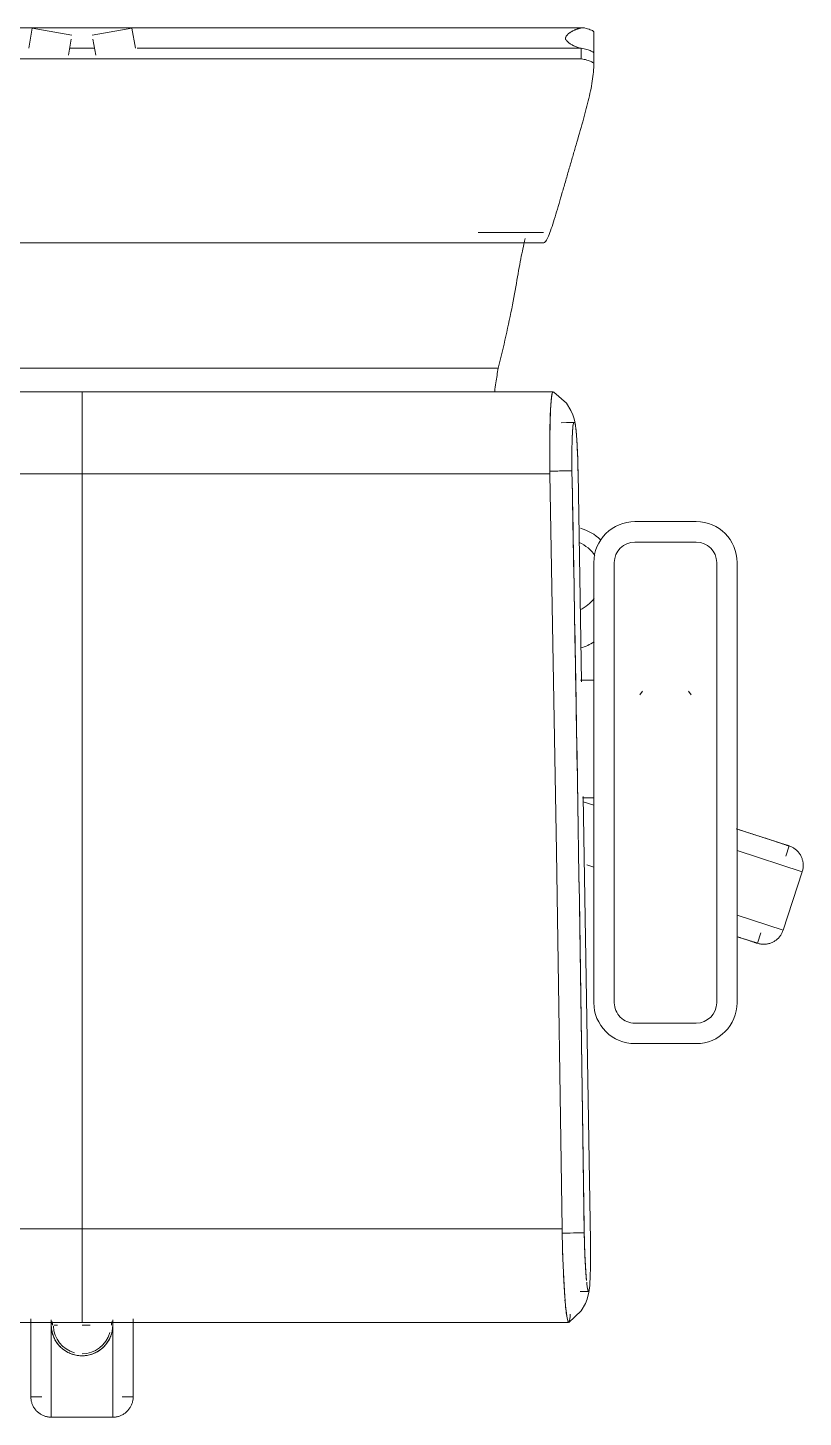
# Model space of a CAD drawing. Header units: millimetres. Extents: x -44657 to 28812, y -28146 to 16565.
# Drawn here: x -18270 to -17891, y -5418 to -4740 of the extents above; entities that cross this region are included whole.
import ezdxf

# ---------------------------------------------------------------- set-up
doc = ezdxf.new("R2010")
doc.units = ezdxf.units.MM
doc.layers.add('I-FURN', color=30, linetype='Continuous', lineweight=5)

# ---------------------------------------------------------------- blocks, each defined once
blk = doc.blocks.new('CHR01 - Operating Chair - CHR01 - Operating Chair-V16-NEW PROPOSED GROUND STOREY PLAN _White Box_')
at = {"layer": 'I-FURN', "color": 31}
for p, q in [((335.0000000000192, 700.0000000000011), (305.0000000000216, 699.9999999999968)), ((304.9999999999962, 652.4712025027585), (304.9999999999959, 699.9999999999934)), ((304.9999999999959, 699.9999999999984), (304.9999999999962, 652.4712025027554)), ((334.999999999996, 699.9999999999935), (334.9999999999962, 652.4712025027542)), ((334.9999999999962, 652.4712025027558), (334.999999999996, 699.9999999999985)), ((300.3337244123618, 690.0000000000034), (295.0000000000152, 690.0000000000034)), ((294.9999999999962, 651.8643106826765), (294.999999999996, 689.9999999999983)), ((294.9999999999962, 651.8643106826765), (294.999999999996, 689.9999999999983)), ((345.0000000000169, 690.0000000000034), (339.6662755991574, 690.0000000000034)), ((344.9999999999961, 651.8643106826769), (344.9999999999959, 689.9999999999986)), ((344.9999999999959, 689.9999999999984), (344.9999999999961, 651.8643106826768)), ((320.0000000000226, 653.6530364702065), (82.36774686260826, 653.6530364702065)), ((305.6107373854292, 655.000000000007), (305.6107373854292, 653.3376532408696)), ((320.0000000000319, 655.0000000000001), (316.0166238303588, 655.0000000000006)), ((557.6322531374325, 653.6530364702065), (320.0000000000226, 653.6530364702065)), ((319.9999999999984, 651.4145081420379), (319.9999999999984, 653.6530364701987)), ((319.9999999999988, 651.4145081420378), (319.9999999999988, 653.6530364701987)), ((333.7442690534738, 654.9999999999985), (331.9756950475147, 654.9999999999987)), ((334.3892626146808, 655.0000000000027), (334.3892626146808, 653.3376532408696)), ((334.3892626146808, 653.3376532408696), (334.3892626146808, 655.0000000000027)), ((81.51179339402894, 649.617775912354), (81.63478495437597, 650.8149624117848)), ((83.22817012165402, 650.6331518713625), (83.0818174056782, 651.5096770285513)), ((83.09758197632692, 651.4145081420378), (83.24387963632572, 650.536722182045)), ((319.9999999999984, 651.4145081420379), (319.9999999999984, 650.5367221820452)), ((319.9999999999989, 650.5367221820452), (319.9999999999989, 651.4145081420379)), ((319.9999999999983, 608.0550665512267), (319.9999999999983, 650.5367221820453)), ((319.9999999999989, 608.0550665512267), (319.9999999999989, 650.5367221820452)), ((76.75760139677384, 638.6198086448962), (72.6111883089969, 638.5530022343088)), ((73.21270319631802, 636.2923243912912), (73.06608142912022, 637.1704607132158)), ((73.06645570370848, 637.1784295797949), (73.2117742224988, 636.3080983619842)), ((75.18856045176265, 396.7858689203139), (71.68845168618954, 614.023955308406)), ((71.68850870963824, 614.014303134619), (75.18846195017073, 396.7858695786173)), ((85.51469216765207, 608.0550665512269), (319.999999999999, 608.0550665512269)), ((319.9999999999983, 608.0550665512269), (554.4853078323453, 608.0550665512269)), ((320.0000000000047, 608.0550665512269), (320.0000000000047, 239.176777681115)), ((320.0000000000059, 608.0550665512252), (320.0000000000059, 239.176777681115)), ((19.99999999999987, 517.5), (49.99999999999905, 517.5)), ((49.9999999999991, 507.4999999999997), (20, 507.4999999999997)), ((0, 282.5), (0, 497.5)), ((10.00000000000017, 497.5), (10.00000000000017, 282.5)), ((59.99999999999736, 282.5), (59.99999999999898, 497.4999999999999)), ((69.99999999999918, 497.5), (69.99999999999756, 282.5)), ((-9.89963842539188, 468.4774459104913), (-11.54784990857311, 463.4047725629235)), ((-0.5376298444450752, 465.4355449262261), (-9.899638425406234, 468.4774459104818)), ((-9.899638425406215, 468.4774459104817), (-0.5376298444449662, 465.4355449262259)), ((-22.50037353208739, 462.057050691284), (-31.77088336333274, 433.5253552024298)), ((-22.50037353210242, 462.0570506912781), (-0.05327543419565983, 454.7635463959961)), ((-0.05327543418985742, 454.7635463959941), (-22.50037353210726, 462.0570506912796)), ((0.04659587960122184, 423.1872295119068), (-31.77088336335072, 433.5253552024234)), ((-31.7708833633555, 433.5253552024249), (0.04659587960185704, 423.1872295119066)), ((70.00000000001441, 431.3596901321859), (73.50494689159528, 430.2208638528612)), ((73.50494689159528, 430.2208638528612), (70.00000000001441, 431.3596901321859)), ((-23.70227665741407, 425.9972934542174), (-25.35048814413845, 420.9246200957343)), ((0.541825625459007, 412.5116973709347), (-25.35048814415329, 420.9246200957241)), ((0.5418256254589154, 412.5116973709345), (-25.35048814415338, 420.9246200957239)), ((70.00000000001441, 401.1001579843409), (75.14588979517895, 399.4281570352459)), ((70.63889090707583, 397.384143410142), (75.48409957471854, 397.384143410142)), ((23.71332401731894, 345.2605911432095), (22.40287260797229, 347.1318234287231)), ((47.59519181195283, 347.1335535147762), (46.28591802157521, 345.2623212292626)), ((76.40504864455583, 340.0000000000093), (70.63889090707583, 340.0000000000093)), ((76.09211161480317, 340.6998628119538), (77.73598379349518, 238.6711344826505)), ((77.73611774683954, 238.6689334724789), (76.09221013915015, 340.6998607413324)), ((19.99999999999994, 272.5000000000002), (49.99999999999918, 272.5000000000002)), ((49.99999999999918, 262.5), (20, 262.5)), ((319.9999999999995, 239.1767776810647), (91.45800603940805, 239.1767776810647)), ((548.5419939605893, 239.1767776810647), (319.9999999999978, 239.1767776810647)), ((319.9999999999977, 199.1767776810646), (319.9999999999977, 239.1767776810649)), ((319.9999999999997, 199.1767776810646), (319.9999999999997, 239.1767776810647)), ((79.44713774001711, 214.0861567675294), (83.42714979419942, 214.1502821486226)), ((79.44869212899623, 214.0861993147364), (79.75682754215325, 214.0911639481417)), ((79.75730770356849, 214.1008217190025), (79.44901342319407, 214.0958545259516)), ((79.75682754215325, 214.0911639481417), (81.30327792470295, 214.1160801340163)), ((79.75949457673651, 214.0911554405004), (85.97760343915357, 214.1913407150855)), ((89.99836635852785, 199.1767776810649), (89.68994988027445, 199.1767776810649)), ((89.99836635854304, 199.1767776810697), (320.0000000000182, 199.1767776810697)), ((320.0000000000182, 199.1767776810697), (550.0016336414891, 199.1767776810697)), ((523.2493787942859, 187.5604072080927), (116.7533955374832, 187.5604072080927)), ((545.3687510210972, 126.3339430379817), (94.63110800885777, 126.333943037986)), ((126.4824203726149, 121.3529881173778), (94.63300787744883, 121.3529881173778)), ((70.00049425743698, 33.45732740235698), (70.00049425743644, 38.57592344522084)), ((76.14548972440316, 36.38299167046522), (563.8545166946473, 36.38299167046522)), ((76.14548972440245, 31.27095836452078), (76.14548972440303, 36.38299167046521)), ((314.7204965890783, 26.75504202807871), (313.3171273591666, 34.713944427886)), ((326.6828726408306, 34.71394442788602), (325.2795034109189, 26.75504202807871)), ((69.99999999999775, 23.1890806491676), (69.9999999999978, 33.45732740235695)), ((293.0613845958442, 31.27095836452084), (76.14623778912087, 31.27095836452084)), ((76.14623778912066, 31.27095836452075), (293.0613845958422, 31.27095836452075)), ((293.9599057932614, 31.30074399426452), (295.6809860297145, 21.54001293916657)), ((326.075781303659, 31.27095836452083), (313.924218696341, 31.27095836452084)), ((313.9242186963387, 31.27095836452075), (326.0757813036565, 31.27095836452075)), ((344.3190139702828, 21.54001293916659), (346.0400942067359, 31.30074399426455)), ((75.32824708241355, 21.28268696634823), (564.6717529176271, 21.28268696634823)), ((295.6858412577781, 21.51247757263112), (315.0430628236899, 24.92567800625352)), ((324.9569371763508, 24.92567800625352), (344.3141587422584, 21.51247757263112))]:
    blk.add_line(p, q, dxfattribs=at)
at = {"layer": 'I-FURN', "color": 31, "flags": 128}
for points in [[(295.0000000000152, 690.0000000000034), (295.0079989334081, 690.3998933418706), (295.0319829369906, 690.7991469396941), (295.0719136414798, 691.1971220728958), (295.1277271662611, 691.5931820661475), (295.1993342216064, 691.986693307955), (295.286620251496, 692.3770262642736), (295.3894456169129, 692.7635564856441), (295.5076458191953, 693.1456656061675), (295.641031763234, 693.5227423327525), (295.7893900599946, 693.8941834230909), (295.9524833678207, 694.259394650662), (296.1300507722207, 694.6177917554201), (296.3218082032442, 694.9688013784432), (296.5274488898877, 695.3118619792127), (296.7466438509189, 695.646424733951), (296.979042421172, 695.9719544136275), (297.2242728125121, 696.287930240186), (297.4819427086061, 696.5938467197203), (297.7516398926048, 696.8892144511115), (298.0329329065436, 697.1735609090011), (298.3253717416014, 697.4464311997112), (298.6284885580292, 697.7073887889954), (298.9417984335852, 697.9560162003671), (299.2648001392915, 698.191915683012), (299.5969769413323, 698.4147098480806), (299.9377974276926, 698.6240422724389), (300.2867163582786, 698.8195780688542), (300.6431755372449, 699.0010044217669), (301.006604705953, 699.1680310877189), (301.3764224552472, 699.3203908596779), (301.7520371556256, 699.4578399945013), (302.1328479036994, 699.5801586028986), (302.5182454834982, 699.687151001185), (302.907613341102, 699.7786460243567), (303.3003285710165, 699.8544972998907), (303.6957629126314, 699.9145834819217), (304.0932837553726, 699.9588084453785), (304.4922551506804, 699.9871014397598), (304.8920388294325, 699.9994172023025), (305.0000000000216, 700.0000000000055)], [(335.0000000000192, 700.0000000000055), (335.3998933418863, 699.9920010666126), (335.7991469397098, 699.9680170630301), (336.1971220729115, 699.9280863585409), (336.5931820661589, 699.8722728337597), (336.9866933079663, 699.8006657784143), (337.377026264285, 699.7133797485247), (337.7635564856598, 699.6105543831078), (338.1456656061746, 699.4923541808297), (338.5227423327682, 699.3589682367867), (338.8941834231067, 699.2106099400348), (339.2593946506734, 699.0475166322044), (339.6177917554358, 698.8699492277957), (339.9688013784547, 698.6781917967808), (340.3118619792285, 698.4725511101373), (340.6464247339667, 698.2533561491018), (340.9719544136432, 698.0209575788488), (341.2879302401974, 697.775727187513), (341.5938467197317, 697.5180572914146), (341.8892144511229, 697.2483601074159), (342.1735609090082, 696.9670670934771), (342.4464311997226, 696.674628258415), (342.7073887890111, 696.3715114419915), (342.9560162003785, 696.0582015664398), (343.1919156830277, 695.7351998607292), (343.414709848092, 695.4030230586841), (343.6240422724547, 695.0622025723325), (343.8195780688699, 694.7132836417421), (344.0010044217826, 694.3568244627714), (344.1680310877347, 693.9933952940678), (344.3203908596936, 693.6235775447691), (344.4578399945127, 693.2479628443907), (344.5801586029099, 692.8671520963256), (344.6871510012007, 692.4817545165268), (344.7786460243681, 692.0923866589187), (344.8544972999065, 691.6996714290085), (344.9145834819331, 691.304237087385), (344.9588084453943, 690.9067162446438), (344.9871014397713, 690.5077448493403), (344.9994172023183, 690.1079611705882), (345.0000000000169, 690.0000000000034)], [(295.0000000000152, 685.2763040415603), (295.0000000000152, 685.7802949445925), (295.0000000000152, 686.2590407419992), (295.0000000000152, 686.7117755426293), (295.0000000000152, 687.1377750673815), (295.0000000000152, 687.5363578078853), (295.0000000000152, 687.9068861167918), (295.0000000000152, 688.248767227844), (295.0000000000152, 688.5614542041907), (295.0000000000152, 688.8444468133773), (295.0000000000152, 689.0972923275946), (295.0000000000152, 689.319586247964), (295.0000000000152, 689.5109729516248), (295.0000000000152, 689.6711462606816), (295.0000000000152, 689.7998499320145), (295.0000000000152, 689.8968780671929), (295.0000000000152, 689.9620754419091), (295.0000000000152, 689.9953377542626), (295.0000000000152, 690.0000000000034)], [(295.0000000000152, 690.0000000000034), (295.0000000000152, 689.984002133222), (295.0000000000152, 689.9360341260569), (295.0000000000152, 689.8561727170786), (295.0000000000152, 689.744545667516), (295.0000000000152, 689.6013315568297), (295.0000000000152, 689.4267594970419), (295.0000000000152, 689.2211087662167), (295.0000000000152, 688.9847083616519), (295.0000000000152, 688.7179364735659), (295.0000000000152, 688.421219880062), (295.0000000000152, 688.0950332644012), (295.0000000000152, 687.7398984555882), (295.0000000000152, 687.3563835935583), (295.0000000000152, 686.9451022202715), (295.0000000000152, 686.5067122981961), (295.0000000000152, 686.0419151576899), (295.0000000000152, 685.5514543750227), (295.0000000000152, 685.0361145828216), (295.0000000000152, 684.4967202148242), (295.0000000000152, 683.9341341869466), (295.0000000000152, 683.3492565168268), (295.0000000000152, 682.7430228839754), (295.0000000000152, 682.116403132872), (295.0000000000152, 681.4703997214551), (295.0000000000152, 680.806046117365), (295.0000000000152, 680.1244051446574), (295.0000000000152, 679.4265672834811), (295.0000000000152, 678.7136489255397), (295.0000000000152, 677.9867905881323), (295.0000000000152, 677.2471550895394), (295.0000000000152, 676.4959256887784), (295.0000000000152, 675.7343041926438), (295.0000000000152, 674.9635090330548), (295.0000000000152, 674.1847733178298), (295.0000000000152, 673.3993428580095), (295.0000000000152, 672.6084741747668), (295.0000000000152, 671.8134324892887), (295.0000000000152, 671.0154896986775), (295.0000000000152, 670.2159223411688), (295.0000000000152, 669.4160095539795), (295.0000000000152, 668.6170310269218), (295.0000000000152, 667.8202649552047), (295.0000000000152, 667.0269859945776), (295.0000000000152, 666.2384632221484), (295.0000000000152, 665.4559581061427), (295.0000000000152, 664.6807224878238), (295.0000000000152, 663.9139965788091), (295.0000000000152, 663.1570069769882), (295.0000000000152, 662.4109647042421), (295.0000000000152, 661.67706326906), (295.0000000000152, 660.9564767571845), (295.0000000000152, 660.2503579533178), (295.0000000000152, 659.559836496908), (295.0000000000152, 658.8860170749913), (295.0000000000152, 658.2299776548966), (295.0000000000152, 657.5927677597534), (295.0000000000152, 656.9754067894544), (295.0000000000152, 656.3788823898618), (295.0000000000152, 655.8041488727615), (295.0000000000152, 655.2521256891764), (295.0000000000152, 654.7236959584469), (295.0000000000152, 654.2197050554148), (295.0000000000152, 653.740959258008), (295.0000000000152, 653.2882244573779)], [(345.0000000000169, 690.0000000000034), (345.0000000000169, 689.984002133222), (345.0000000000169, 689.9360341260569), (345.0000000000169, 689.8561727170786), (345.0000000000169, 689.744545667516), (345.0000000000169, 689.6013315568297), (345.0000000000169, 689.4267594970419), (345.0000000000169, 689.221108766221), (345.0000000000169, 688.9847083616519), (345.0000000000169, 688.7179364735659), (345.0000000000169, 688.421219880062), (345.0000000000169, 688.0950332644012), (345.0000000000169, 687.7398984555882), (345.0000000000169, 687.3563835935583), (345.0000000000169, 686.9451022202758), (345.0000000000169, 686.5067122981961), (345.0000000000169, 686.0419151576899), (345.0000000000169, 685.5514543750227), (345.0000000000169, 685.0361145828259)], [(345.0000000000169, 653.493287701811), (345.0000000000169, 653.9580848423174), (345.0000000000169, 654.4485456249845), (345.0000000000169, 654.9638854171857), (345.0000000000169, 655.5032797851874), (345.0000000000169, 656.0658658130606), (345.0000000000169, 656.6507434831803), (345.0000000000169, 657.2569771160319), (345.0000000000169, 657.8835968671352), (345.0000000000169, 658.5296002785522), (345.0000000000169, 659.1939538826423), (345.0000000000169, 659.8755948553498), (345.0000000000169, 660.5734327165262), (345.0000000000169, 661.2863510744675), (345.0000000000169, 662.0132094118792), (345.0000000000169, 662.7528449104678), (345.0000000000169, 663.5040743112289), (345.0000000000169, 664.2656958073635), (345.0000000000169, 665.0364909669611), (345.0000000000169, 665.8152266821775), (345.0000000000169, 666.6006571419978), (345.0000000000169, 667.3915258252405), (345.0000000000169, 668.1865675107185), (345.0000000000169, 668.9845103013341), (345.0000000000169, 669.7840776588384), (345.0000000000169, 670.5839904460278), (345.0000000000169, 671.3829689730854), (345.0000000000169, 672.1797350448024), (345.0000000000169, 672.9730140054296), (345.0000000000169, 673.7615367778587), (345.0000000000169, 674.5440418938646), (345.0000000000169, 675.3192775121834), (345.0000000000169, 676.0860034212025), (345.0000000000169, 676.8429930230234), (345.0000000000169, 677.5890352957651), (345.0000000000169, 678.3229367309472), (345.0000000000169, 679.0435232428227), (345.0000000000169, 679.7496420466895), (345.0000000000169, 680.4401635030993), (345.0000000000169, 681.1139829250159), (345.0000000000169, 681.7700223451105), (345.0000000000169, 682.407232240258), (345.0000000000169, 683.0245932105529), (345.0000000000169, 683.6211176101455), (345.0000000000169, 684.1958511272501), (345.0000000000169, 684.7478743108309), (345.0000000000169, 685.2763040415603), (345.0000000000169, 685.7802949445925), (345.0000000000169, 686.2590407419992), (345.0000000000169, 686.7117755426337), (345.0000000000169, 687.1377750673815), (345.0000000000169, 687.5363578078897), (345.0000000000169, 687.9068861167918), (345.0000000000169, 688.248767227844), (345.0000000000169, 688.5614542041907), (345.0000000000169, 688.8444468133773), (345.0000000000169, 689.0972923275989), (345.0000000000169, 689.319586247964), (345.0000000000169, 689.5109729516248), (345.0000000000169, 689.6711462606859), (345.0000000000169, 689.7998499320145), (345.0000000000169, 689.8968780671972), (345.0000000000169, 689.9620754419091), (345.0000000000169, 689.9953377542626), (345.0000000000169, 690.0000000000034)], [(334.9167613031352, 653.4219530342809), (334.9679345326027, 654.0197266562707), (334.9951622598025, 654.6190685064961), (334.998400926192, 655.2190197658495), (334.9776453505856, 655.8186206403005), (334.9329287374751, 656.4169118963586), (334.8643226239133, 657.0129363956383), (334.7719367650328, 657.6057406260859), (334.6559189585137, 658.1943762273921), (334.5164548080809, 658.7779015081717), (334.3537674266466, 659.3553829524478), (334.1681170792986, 659.9258967130951), (333.9598007669841, 660.4885300898014), (333.7291517513836, 661.042382989193), (333.4765390217109, 661.5865693647705), (333.2023667044419, 662.1202186344298), (332.9070734168005, 662.6424770731633), (332.5911315650638, 663.1525091788974), (332.2550465887784, 663.6494990090501), (331.8993561522217, 664.1326514859177), (331.5246292842114, 664.6011936686024), (331.1314654678088, 665.0543759895601), (330.7204936812486, 665.4914734537583), (330.2923713917093, 665.9117867984921), (329.8477835035322, 666.3146436120727), (329.3874412624951, 666.6993994095297), (328.9120811179908, 667.0654386636746), (328.4224635448338, 667.4121757897817), (327.9193718267061, 667.7390560824111), (327.4036108030337, 668.0455566028276), (326.8760055814224, 668.3311870155924), (326.3374002176907, 668.5954903729586), (325.7886563655171, 668.8380438459442), (325.2306518980019, 669.0584594007391), (324.6642795032629, 669.2563844194739), (324.0904452563148, 669.4315022643323), (323.5100671695395, 669.5835327841213), (322.9240737240666, 669.7122327624486), (322.3334023843963, 669.8173963067999), (321.7389980986888, 669.898855177931), (321.1418117869865, 669.9564790590331), (320.5427988199938, 669.9901757641852), (319.9429174906837, 669.999891385849), (319.3431274812087, 669.985610381104), (318.7443883276389, 669.9473555965063), (318.1476578849012, 669.885188231552), (317.5538907944019, 669.799207740765), (316.9640369568202, 669.6895516745886), (316.3790400124639, 669.5563954593389), (315.7998358316665, 669.3999521165549), (315.2273510175455, 669.2204719222042), (314.6625014236876, 669.0182420063198), (314.106190688951, 668.7935858936274), (313.5593087918252, 668.546862985973), (313.0227306266945, 668.2784679873897), (312.4973146041543, 667.9888302726138), (311.9839012777664, 667.6784132002082), (311.483311999316, 667.3477133712584), (310.996347604878, 666.9972598349586), (310.5237871335855, 666.6276132422004), (310.0663865814105, 666.2393649486808), (309.6248776916272, 665.8331360688406), (309.1999667843146, 665.4095764822431), (308.7923336262509, 664.9693637938648), (308.4026303435497, 664.5132022500986), (308.0314803783313, 664.0418216121085), (307.6794774913492, 663.5559759883597), (307.3471848121388, 663.0564426282009), (307.035133938119, 662.5440206784558), (306.7438240841046, 662.0195299049294), (306.4737212837173, 661.4838093809823), (306.2252576438231, 660.9377161451565), (305.9988306532433, 660.3821238301488), (305.7948025468684, 659.8179212651326), (305.613499726134, 659.2460110538619), (305.4552122368838, 658.6673081306733), (305.3201933053348, 658.0827382967996), (305.2086589329685, 657.4932367392589), (305.1207875509834, 656.8997465348007), (305.0567197348599, 656.3032171411418), (305.0165579794358, 655.7046028780599), (305.0003665349429, 655.1048614006885), (305.0081713042474, 654.5049521674388), (305.0399598013759, 653.9058349051164), (305.0956811715135, 653.3084680735426)], [(82.29018705553467, 653.7024242576351), (76.20583227365971, 648.0714638990373), (74.14421195285637, 644.5005081800413), (73.29295779875768, 642.3114663131983), (72.86292936698024, 640.8323787365514), (72.60947790253351, 639.7322362378039), (72.44159875466634, 638.8456987705581), (72.32003172534739, 638.0839055022385), (72.22581362998835, 637.3956603792153), (72.14895511958197, 636.7497231428005), (72.12463523286236, 636.5259786943329)], [(81.85906340575568, 652.3641710627319), (82.07899200069396, 653.2583292066142), (82.57595883021376, 653.4620173029427), (83.09758197632691, 651.4145081420379)], [(295.0000000000152, 653.493287701811), (295.0000000000152, 653.9580848423174), (295.0000000000152, 654.4485456249845), (295.0000000000152, 654.9638854171857)], [(345.0000000000169, 654.7236959584469), (345.0000000000169, 654.2197050554148), (345.0000000000169, 653.740959258008), (345.0000000000169, 653.2882244573779)], [(83.24387963632572, 650.536722182045), (83.84563074120122, 645.6200814103657), (84.4050326432548, 638.4245060403468), (84.88814843726367, 629.3865257985756), (85.26566922232362, 619.0544425012315), (85.51469216765207, 608.0550665512262)], [(85.51469216765165, 608.0550665512516), (88.256313232112, 423.6159221161706), (91.45800603940756, 239.176777681091)], [(-22.50037353208739, 462.057050691284), (-22.36919225579444, 462.4349000535368), (-22.22300596609913, 462.8072013247027), (-22.06204852990201, 463.1733589021708), (-21.8865774447593, 463.532787011926), (-21.69687342696461, 463.8849106456619), (-21.49323996248389, 464.2291664806903), (-21.27600282142383, 464.5650037811022), (-21.04550953686524, 464.8918852788632), (-20.80212884890169, 465.2092880333101), (-20.54625011471092, 465.5167042677402), (-20.27828268567656, 465.8136421817602), (-19.9986552525265, 466.0996267380505), (-19.70781515950975, 466.3742004223253), (-19.40622768872525, 466.6369239752639), (-19.09437531578933, 466.8873770952316), (-18.77275693798103, 467.1251591106571), (-18.441887076091, 467.3498896210382), (-18.10229505131261, 467.5612091055046), (-17.75452413845712, 467.7587794979543), (-17.39913069678828, 467.9422847279114), (-17.03668328000076, 468.1114312261511), (-16.66776172663349, 468.2659483943568), (-16.29295623248996, 468.4055890380198), (-15.91286640639545, 468.5301297619069), (-15.52810031099762, 468.6393713274195), (-15.13927348996634, 468.7331389713592), (-14.74700798327334, 468.8112826854984), (-14.35193133204159, 468.8736774565608), (-13.95467557463655, 468.9202234662312), (-13.55587623552816, 468.9508462508135), (-13.15617130859986, 468.965496820394), (-12.75620023645105, 468.9641517371799), (-12.35660288748181, 468.9468131530188), (-11.95801853220231, 468.9135088059508), (-11.56108482056439, 468.8642919758237), (-11.16643676182281, 468.7992413990629), (-10.77470570868887, 468.7184611427169), (-10.38651834728834, 468.6220804379679), (-10.00249569457368, 468.5102534733786), (-9.89963842539188, 468.4774459104913)], [(-9.89963842539188, 468.4774459104913), (-9.884423549940232, 468.4725022977793), (-9.838803264147009, 468.4576793683765), (-9.762850550748807, 468.4330008358124), (-9.656686917863373, 468.3985061804611), (-9.520482204666951, 468.354250586427), (-9.354454309642255, 468.3003048532088), (-9.158868842012225, 468.2367552824797), (-8.93403869679263, 468.1637035399913), (-8.680323554260566, 468.0812664929524), (-8.398129304518864, 467.9895760230449), (-8.087907398165646, 467.8887788154717), (-7.750154124082588, 467.7790361242521), (-7.385409815450749, 467.6605235142874), (-6.994257985354056, 467.5334305804735), (-6.577324393291531, 467.3979606443896), (-6.135276044057957, 467.2543304290361), (-5.668820120716942, 467.102769712117), (-5.178702853238656, 466.9435209584501)], [(-0.1509686995338825, 465.3099111044875), (-0.8076936302933746, 465.5232939694983), (-1.448533982305878, 465.7315156220124), (-2.072464547742516, 465.9342429518036), (-2.678487170766118, 466.1311516383866), (-3.265632344470032, 466.3219266698702), (-3.832960761834056, 466.5062628469067), (-4.379564818401832, 466.6838652709221), (-4.904570064297377, 466.8544498159386), (-5.407136603111826, 467.0177435830707), (-5.886460435598599, 467.1734853371166), (-6.341774745872658, 467.3214259245049), (-6.772351128164689, 467.4613286718424), (-7.177500752120409, 467.5929697645837), (-7.556575464760806, 467.7161386050663), (-7.908968827414049, 467.8306381494163), (-8.23411708587347, 467.9362852227841), (-8.531500072291612, 468.0329108123944), (-8.80064203731597, 468.1203603379163), (-9.041112411240624, 468.1984938987641), (-9.25252649273573, 468.2671864979002), (-9.434546064379504, 468.3263282418317), (-9.58687993370197, 468.375824516373), (-9.709284398986744, 468.4155961380521), (-9.801563639211485, 468.4455794807584), (-9.86357002728671, 468.4657265775323), (-9.895204366194458, 468.4760051973232), (-9.89963842539188, 468.4774459104913)], [(-25.35048814413845, 420.9246200957343), (-25.7283375063825, 421.0558013720316), (-26.10063877755278, 421.2019876617182), (-26.46679635502091, 421.3629450979197), (-26.82622446477169, 421.5384161830667), (-27.17834809851197, 421.7281202008614), (-27.52260393353598, 421.9317536653378), (-27.85844123395232, 422.1489908063979), (-28.18532273171329, 422.3794840909521), (-28.50272548615589, 422.62286477892), (-28.81014172059024, 422.8787435131108), (-29.10707963460594, 423.1467109421451), (-29.39306419090059, 423.4263383752909), (-29.66763787517532, 423.7171784683076), (-29.930361428114, 424.0187659390965), (-30.18081454808168, 424.330618312028), (-30.41859656350717, 424.6522366898407), (-30.64332707388396, 424.9831065517307), (-30.85464655835035, 425.3226985765048), (-31.05221695080441, 425.6704694893646), (-31.23572218076148, 426.0258629310334), (-31.40486867899686, 426.3883103478253), (-31.5593858471982, 426.7572319011839), (-31.69902649086987, 427.1320373953317), (-31.82356721475266, 427.5121272214219), (-31.93280878026957, 427.8968933168198), (-32.02657642420498, 428.2857201378511), (-32.10472013833986, 428.6779856445527), (-32.16711490941088, 429.0730622957844), (-32.21366091907688, 429.4703180531852), (-32.24428370365921, 429.8691173922849), (-32.25893427324403, 430.2688223192218), (-32.25758919002995, 430.6687933913707), (-32.24025060586889, 431.0683907403399), (-32.20694625879652, 431.4669750956151), (-32.15772942866506, 431.863908807253), (-32.09267885190866, 432.2585568659946), (-32.01189859556693, 432.6502879191285), (-31.91551789081796, 433.0384752805377), (-31.80369092622867, 433.4224979332481), (-31.77088336333274, 433.5253552024342)], [(-20.85798632185839, 419.4649177683094), (-21.33731015434516, 419.6206595223595), (-21.79262446461922, 419.7686001097479), (-22.22320084691125, 419.9085028570854), (-22.62835047086697, 420.0401439498267), (-23.00742518350737, 420.1633127903093), (-23.35981854616061, 420.2778123346549), (-23.68496680462004, 420.3834594080271), (-23.98234979103818, 420.4800849976374), (-24.2514917560712, 420.5675345231593), (-24.49196212998719, 420.6456680840071), (-24.70337621148229, 420.7143606831432), (-24.88539578312607, 420.7735024270747), (-25.03772965244854, 420.822998701616), (-25.16013411773331, 420.8627703232951), (-25.25241335795805, 420.8927536660014), (-25.31441974602894, 420.9129007627753), (-25.34605408494102, 420.9231793825662), (-25.35048814413845, 420.9246200957343)], [(-25.35048814413845, 420.9246200957343), (-25.3352732686868, 420.9196764830223), (-25.28965298290224, 420.9048535536195), (-25.21370026949537, 420.8801750210554), (-25.10753663660994, 420.8456803657041), (-24.97133192340918, 420.80142477167), (-24.80530402838882, 420.7474790384518), (-24.60971856075879, 420.6839294677227), (-24.38488841553919, 420.6108777252343), (-24.13117327300713, 420.5284406781911), (-23.84897902326543, 420.4367502082879), (-23.53875711692087, 420.3359530007147), (-23.20100384282915, 420.2262103094908), (-22.83625953419731, 420.1076976995304), (-22.44510770410062, 419.9806047657164), (-22.0281741120381, 419.8451348296326), (-21.58612576280452, 419.7015046142791), (-21.11966983945917, 419.54994389736), (-20.62955257198522, 419.3906951436931), (-20.11655804344171, 419.2240131173099), (-19.58150693565257, 419.0501644738988), (-19.02525521626056, 418.8694273341989), (-18.44869276932917, 418.6820908390887), (-17.85274197180978, 418.4884546869854), (-17.23835621782771, 418.2888286544339), (-16.60651839353748, 418.0835321004952), (-15.95823930467412, 417.8728934558675), (-15.29455605947308, 417.6572496974445), (-14.61653040957043, 417.4369458092377), (-13.92524705135694, 417.2123342304782), (-13.22181189073108, 416.9837742917681), (-12.50735027391073, 416.751631640264), (-11.7830051870583, 416.5162776546729), (-11.04993542779893, 416.2780888511749), (-10.3093137513736, 416.0374462810491), (-9.562324994454935, 415.7947349210635), (-8.81016417973118, 415.5503430576221), (-8.054034604026345, 415.3046616655718), (-7.29514591338259, 415.0580837827342), (-6.534712167812074, 414.8110038811187), (-5.7739498990838, 414.5638172358542), (-5.014076164547157, 414.3169192928596), (-4.256306600076186, 414.0707050361542), (-3.501853475335508, 413.8255683560402), (-2.751923754365293, 413.5819014189081), (-2.007717164755536, 413.3400940398802), (-1.270424278290057, 413.1005330591698), (-0.5412246063088333, 412.8636017232574), (0.1787152872745992, 412.6296790717324)], [(75.53034858399137, 397.384143410142), (71.78731319327035, 397.384143410142), (70.00000000001441, 397.384143410142)], [(70.00000000001441, 340.0000000000093), (71.78731319327035, 340.0000000000093), (76.4480589329103, 340.0000000000093)], [(91.45800603940808, 239.1767776810647), (91.54866052019891, 230.2759403228121), (91.52926014877548, 221.8214281163624), (91.40077774076987, 214.2371856067154), (91.16965594061529, 207.9035183823435), (90.84748416045205, 203.138022964968), (90.45041743860979, 200.1796611937918), (89.99836635852786, 199.1767776810646)], [(89.60889509593423, 199.2763891231388), (83.34642452567293, 204.7082961225829), (81.1709653907058, 208.2107645368026), (80.2497640132432, 210.370932113039), (79.77244192893487, 211.8349877016388), (79.4838135782383, 212.9258879169284), (79.28759484613835, 213.8059560489711), (79.14168301642847, 214.5627429875221), (79.0254752349575, 215.2468084185388), (78.92798070833042, 215.8890558344594), (78.89651274043106, 216.1115661640486)]]:
    blk.add_lwpolyline(points, dxfattribs=at)
at = {"layer": 'I-FURN', "color": 31}
for centre, radius, start, end in [((319.9999999999999, 655.0000000000001), 15, 8.685034650183075e-13, 180), ((319.9999999999956, 654.9999999999985), 13.99999999999999, 90.00000000000058, 165.0000000000003), ((319.9999999999956, 654.9999999999985), 14.00000000000005, 1.986054125100494, 75.00000000000041), ((319.9999999999999, 655.0000000000001), 15.00000000000003, 180, 186.435886160811), ((319.9999999999999, 655.0000000000001), 14.99999999999994, 353.5641138391883, 0), ((20, 497.5), 19.99999999999998, 90.00000000000136, 180), ((49.99999999999918, 497.5), 20.00000000000001, 1.113194138512231e-12, 90.00000000000112), ((20, 497.5), 9.999999999999776, 89.9999999999993, 179.9999999999993), ((49.99999999999918, 497.5), 9.999999999999783, 359.9999999999992, 90.00000000000045), ((82.28221048790718, 303.0000000000002), 22.00000000000001, 105.6488421021806, 124.2211772041651), ((84.28221048790726, 289.2500000000002), 18, 115.2369953982077, 143.1503371618103), ((20, 282.5), 20.00000000000001, 180, 269.9999999999993), ((20, 282.5), 9.999999999999837, 179.9999999999996, 269.999999999999), ((49.99999999999918, 282.5), 9.999999999999776, 269.9999999999993, 359.9999999999993), ((49.99999999999918, 282.5), 19.99999999999998, 269.9999999999996, 4.452776554048924e-14), ((84.28221048790726, 289.2500000000002), 17.99999999999999, 214.5207277252268, 246.5742860450486), ((82.28221048790732, 287.0000000000001), 21.99999999999998, 225.0000000000001, 255)]:
    blk.add_arc(centre, radius, start, end, dxfattribs=at)
for centre, major_axis, ratio, start_param, end_param in [((83.00038895494215, 613.6290081384647), (-0.6459772058771353, 40.09328322461322), 0.05252342302525416, 0.2468364606864901, 0.4039573267636349), ((83.00038895494215, 613.6290081384647), (-0.6459772058771382, 40.09328322461341), 0.05252342302525407, 5.948566071674556, 6.503725564447271), ((83.13816840093156, 608.0620297004552), (-0.7258117650536168, 45.04830263250177), 0.05252342302525418, 5.585514477677844, 5.944920606475423), ((73.01550758712297, 613.458483133121), (-0.4043192781443162, 25.0945191011809), 0.05252342302525394, 5.948850956533263, 7.830984521205425), ((73.01548794665283, 613.4681328512462), (-0.4043307285783291, 25.09522978491672), 0.05252342302525411, 5.948566071674573, 6.654473188820861), ((83.13816840093156, 608.0620297004552), (-0.7258117650536169, 45.04830263250177), 0.05252342302525435, 5.210791160312839, 5.525177739298671), ((73.01548794665283, 613.4681328512462), (-0.4043307285783312, 25.09522978491685), 0.05252342302525436, 0.6065902540233694, 1.547799743551733), ((73.15338941277408, 607.8915063446381), (-0.4841435411680181, 30.04889946706337), 0.05252342302525448, 5.770071190956569, 5.949605480077247), ((73.15326739264226, 607.9011544132367), (-0.4841652877548019, 30.05024919280473), 0.05252342302525428, 5.770036565643521, 5.949168740130476), ((73.15338941277408, 607.8915063446381), (-0.4841435411680174, 30.04889946706334), 0.05252342302525435, 5.480720020198516, 5.715082839244023), ((73.15326739264226, 607.9011544132367), (-0.4841652877548026, 30.05024919280476), 0.0525234230252543, 4.777008693843947, 5.714736730873171), ((73.15338941277408, 607.8915063446381), (-0.4841435411680186, 30.04889946706341), 0.05252342302525408, 5.246138650200237, 5.480560198410798), ((83.13816840093156, 608.0620297004552), (-0.7258117650536152, 45.04830263250167), 0.05252342302525452, 4.756372818509865, 5.153971459050069), ((73.15338941277408, 607.8915063446381), (-0.484143541168019, 30.04889946706344), 0.05252342302525371, 5.011605926274099, 5.246037557577575), ((73.15338941277408, 607.8915063446381), (-0.4841435411680168, 30.0488994670633), 0.05252342302525431, 4.777339232505984, 5.011514916744353), ((282.2873878670682, 426.8213701174668), (-62.83032556499047, 3899.633013445596), 0.05252342302525435, 1.522996267361976, 1.569067615713094), ((282.2872829263758, 426.8310184612471), (-62.8303100805468, 3899.63205238663), 0.05252342302525436, 1.522998731658806, 1.618474189144161), ((282.2873878670682, 426.8213701174668), (-62.83032556499045, 3899.633013445596), 0.05252342302525437, 1.573028294471818, 1.618471702113515), ((79.04378613966217, 239.1206158847814), (-0.40335160033205, 25.03445911726138), 0.05252342302525418, 1.587905543752473, 1.847050454311112), ((79.04372913494078, 239.1302650008988), (-0.4033515909678063, 25.03445853605933), 0.05252342302525501, 1.588378912449016, 2.698473992870483), ((79.3561429403038, 239.1256167971821), (-0.4033516364133425, 25.03446135668634), 0.05252342302525456, 4.401515293018742, 4.65332200367213), ((79.35608593558233, 239.1352659132994), (-0.4033516526533626, 25.03446236464098), 0.05252342302525415, 4.401112384055047, 4.652928540077937), ((89.34098694387173, 239.296141200518), (-0.644998129952173, 40.03251580433774), 0.05252342302525444, 3.139973481894612, 4.675702219208435), ((79.3561429403038, 239.1256167971821), (-0.4033516364133428, 25.03446135668635), 0.05252342302525442, 3.897167738210525, 4.401029162831438), ((79.35608593558233, 239.1352659132994), (-0.4033516526533628, 25.03446236464099), 0.05252342302525425, 4.148884603622959, 4.400585016277638), ((79.04378613966217, 239.1206158847814), (-0.4033516003320506, 25.03445911726141), 0.05252342302525399, 1.912405929030855, 2.106195364869746), ((79.04378613966217, 239.1206158847814), (-0.4033516003320508, 25.03445911726142), 0.05252342302525452, 2.16854162702317, 3.141592653589773), ((79.35608593558233, 239.1352659132994), (-0.4033516526533629, 25.034462364641), 0.05252342302525424, 3.896656823190869, 4.148193558623456), ((79.3561429403038, 239.1256167971821), (-0.403351636413343, 25.03446135668637), 0.05252342302525398, 3.139564958627971, 3.896443481150055), ((79.35608593558233, 239.1352659132994), (-0.4033516526533629, 25.03446236464099), 0.05252342302525378, 3.392201262326695, 3.642949693355398), ((79.35608593558233, 239.1352659132994), (-0.4033516526533629, 25.034462364641), 0.05252342302525453, 3.644429042758783, 3.89570763019093), ((79.04372913494078, 239.1302650008988), (-0.4033515909678069, 25.03445853605936), 0.05252342302525461, 2.92049300895478, 3.141592653589784)]:
    blk.add_ellipse(centre, major_axis=major_axis, ratio=ratio, start_param=start_param, end_param=end_param, dxfattribs=at)
for points in [[(74.69705028975156, 609.8670187052354), (75.26590555421312, 609.9034025936644), (77.82066076160015, 609.9659520651331), (82.70001346447609, 610.0387384041268), (85.47005743680677, 610.0808734010003)], [(80.69249349296564, 237.6790179445099), (80.9771123813532, 237.6730400391138), (81.89078312851312, 237.6807852015097), (84.25555738589344, 237.7200192204546), (87.4740939549921, 237.7829999985819), (90.08103783192185, 237.8360123150331), (91.46587445539748, 237.8616619959356)], [(69.99999999999802, 38.57592344522085), (70.32657049887985, 38.28915508879622), (71.2178289011993, 37.74439904764893), (73.31844708052239, 36.99663024864545), (75.12925619294418, 36.57640570063746), (76.14548972440316, 36.38299167046523)], [(71.34516199284944, 32.63980312600359), (70.77223115772182, 32.89984179786407), (70.3265892294659, 33.17140895101969), (69.9999999999979, 33.45732740235697)], [(76.14623778912056, 31.27095836452075), (75.13964360999708, 31.46325322320629), (73.31067573426853, 31.88180522519873), (71.22433543655677, 32.62817327838429), (70.32154439201405, 33.17147228797371), (69.99999999999781, 33.45732740235694)], [(73.42111259459647, 31.90226007690758), (72.61831256997638, 32.13125426357778), (71.91809282797705, 32.37976445414312), (71.34516199284944, 32.63980312600359)], [(76.1454897244025, 31.27095836452083), (75.12929292645737, 31.46378770746233), (74.22391261921653, 31.67326589023738), (73.42111259459647, 31.90226007690758)], [(69.99999999999775, 23.1890806491676), (70.39349996243833, 22.83886336694514), (71.57026032798599, 22.18108601041556), (73.4668884948843, 21.60862306971664), (74.56899079467678, 21.34372020332486)]]:
    blk.add_open_spline(points, degree=3, dxfattribs=at)
for points, knots in [([(116.7533955374832, 187.5604072080927), (117.1272927574027, 189.8990142274287), (117.7003229005123, 193.6541290114614), (118.2392362971045, 197.4608393870924), (118.434507925643, 198.8798855313405)], [-1, -1, -1, -1, -0.5, -0.205012085007352, -0.205012085007352, -0.205012085007352, -0.205012085007352]), ([(116.7533955374832, 187.5604072080927), (115.3932893300159, 182.4173645427931), (112.8787346762553, 171.8796130386445), (109.6493977912602, 156.4203712863367), (107.5965584364875, 144.8838831977387), (106.1968956694491, 136.8487660732928), (105.1667334208756, 131.5322272317224), (104.2468211599846, 127.3155924681939), (103.6998408890974, 125.0789396855537), (103.4760930023502, 124.229069431407)], [0, 0, 0, 0, 0.03333333333333333, 0.06666666666666667, 0.1, 0.1166666666666667, 0.1333333333333333, 0.15, 0.1619928177375182, 0.1619928177375182, 0.1619928177375182, 0.1619928177375182]), ([(94.63102851388597, 126.3338498754058), (94.45294856084776, 126.3335470080027), (93.87400092791596, 126.1117177747874), (92.84864593740917, 124.6673391801793), (91.52815925671918, 121.5070290134784), (90.08390680493912, 117.342651406686), (88.56991689646382, 112.4456893787665), (87.02364634819934, 107.2066873574773), (85.42599678041623, 101.6960117914698), (83.709176208434, 95.79201993874595), (81.9743002487005, 89.8066324142003), (80.31672166832307, 84.13501340710867), (78.13876061769822, 76.69709277482345), (75.88164181095001, 68.9033806304458), (73.98214315879252, 61.98774619412956), (72.71412057730726, 56.99463558957198), (71.59501894577126, 52.07714754860083), (70.41934894503392, 45.79098452583752), (70.0575347925839, 41.37176010081696), (69.99999999999802, 38.57592344522085)], [0.3847102493822612, 0.3847102493822612, 0.3847102493822612, 0.3847102493822612, 0.4, 0.4333333333333333, 0.4666666666666667, 0.5, 0.5333333333333333, 0.5666666666666667, 0.6, 0.6333333333333333, 0.6666666666666666, 0.7, 0.7333333333333333, 0.8, 0.8333333333333334, 0.8666666666666667, 0.9, 0.9333333333333333, 1, 1, 1, 1]), ([(74.5689907946769, 21.34372020332457), (74.86675009899436, 21.2940153454358), (75.47650940642777, 21.25744061572227), (76.27122813254336, 21.34950464343316), (76.93206274784092, 21.49051039770817), (77.44065191447947, 21.62537295909805), (77.95662768557105, 21.78745435695892), (78.4732569035209, 21.97763851691122), (78.99444262694176, 22.19146499934421), (79.52335833273833, 22.42410860524259), (79.96397921478497, 22.63679233393454), (80.27005916183553, 22.79720385760049), (80.44409714222742, 22.89239827646827), (80.57358117215266, 22.96594697236274), (80.70410009787307, 23.04049043127618), (80.88165345910734, 23.13980537952154), (81.19783708093429, 23.31525135169157), (81.56348480573725, 23.5229382505139), (81.91558051774817, 23.74754861386505), (82.1681337080712, 23.92724371040278), (82.40597844375311, 24.12120467389582), (82.58423593898709, 24.29703810660332), (82.72155890953464, 24.44848774562519), (82.86525999059415, 24.60740667473182), (83.0478774320844, 24.81854518492094), (83.26218658283766, 25.08797505765901), (83.52576272591969, 25.46264988317069), (83.7337813647157, 25.85027708576497), (83.84052092313947, 26.23148698772039), (83.86581452086207, 26.59670324789142), (83.70757541509897, 27.04598466393243), (83.37621651249252, 27.49058117374924), (83.0599419659336, 27.82856309094571), (82.8097898263901, 28.07151381096826), (82.60161812764139, 28.26322890151166), (82.44105331317371, 28.4092135231713), (82.326875177472, 28.5148474510439), (82.21385560730432, 28.61622051323387), (82.05627894841085, 28.74588065540626), (81.85145908500968, 28.89861699000226), (81.59484833803158, 29.0695328999961), (81.2427611948427, 29.28419487877456), (80.88160367865102, 29.48363186972004), (80.5683692202731, 29.65171798388587), (80.39154532354641, 29.74659913647596), (80.2607657190462, 29.81760063291769), (80.13066179735638, 29.88755956402732), (79.9561450143948, 29.9781680383571), (79.6495820787027, 30.13083869139234), (79.20935116421957, 30.33299934775069), (78.68229060833407, 30.55294317685225), (77.98997126987766, 30.81918046779214), (77.14257853506469, 31.09148256731478), (76.47602232533946, 31.22663298937601), (76.14623778912066, 31.27095836452075)], [-1, -1, -1, -1, -0.9444444444444444, -0.8888888888888888, -0.861111111111111, -0.8333333333333333, -0.8055555555555556, -0.7777777777777778, -0.75, -0.7222222222222222, -0.6944444444444444, -0.6805555555555556, -0.6736111111111112, -0.6666666666666666, -0.6597222222222221, -0.6527777777777777, -0.6388888888888888, -0.6111111111111112, -0.5972222222222223, -0.5833333333333334, -0.5694444444444444, -0.5555555555555556, -0.5486111111111112, -0.5416666666666667, -0.5277777777777778, -0.5138888888888888, -0.5, -0.4722222222222222, -0.4583333333333333, -0.4444444444444444, -0.4166666666666666, -0.3888888888888888, -0.3749999999999999, -0.361111111111111, -0.3472222222222222, -0.3402777777777778, -0.3333333333333333, -0.3263888888888888, -0.3194444444444444, -0.3055555555555556, -0.2916666666666667, -0.2777777777777778, -0.25, -0.2361111111111111, -0.2291666666666667, -0.2222222222222222, -0.2152777777777778, -0.2083333333333333, -0.1944444444444444, -0.1666666666666667, -0.1388888888888889, -0.1111111111111111, -0.05555555555555555, 0, 0, 0, 0])]:
    blk.add_open_spline(points, degree=3, knots=knots, dxfattribs=at)

msp = doc.modelspace()

# ---------------------------------------------------------------- block references
at = {"layer": 'I-FURN', "color": 31, "rotation": 180}
msp.add_blockref('CHR01 - Operating Chair - CHR01 - Operating Chair-V16-NEW PROPOSED GROUND STOREY PLAN _White Box_', (-17923.44681351156, -4718.265916642606), dxfattribs=at)

doc.saveas('drawing.dxf')
